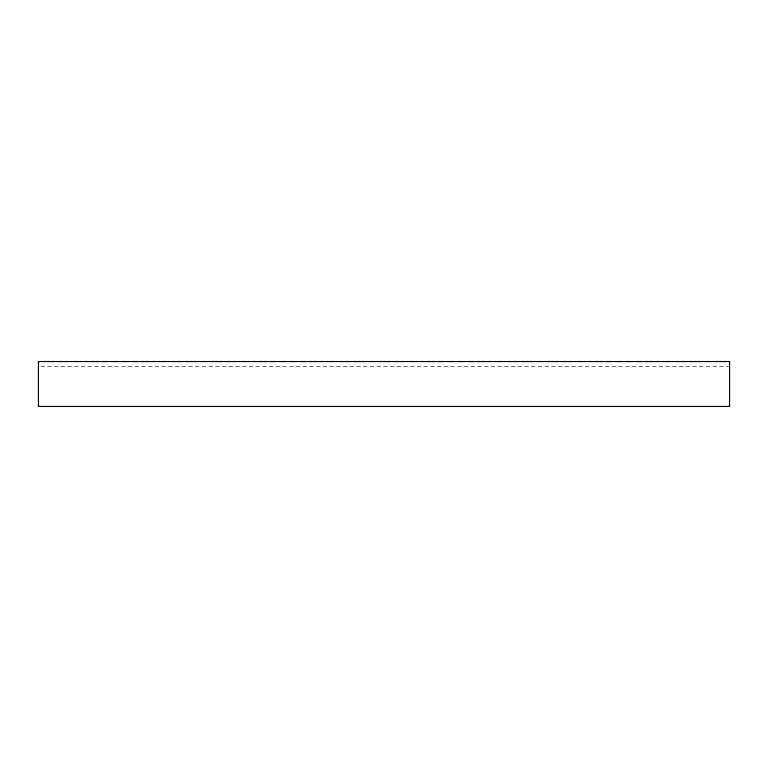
<?xml version="1.0" encoding="UTF-8"?>
<svg xmlns="http://www.w3.org/2000/svg" width="768" height="768" viewBox="0 0 768 768"><rect width="100%" height="100%" fill="white"/><g stroke="black" fill="none" stroke-linecap="round" stroke-linejoin="round"><path stroke-width="0.58" stroke-dasharray="3.84 2.88" d="M40.8 366.72L728.4 366.72"/><path stroke-width="1.15" d="M729.6 361.536L38.4 361.536L38.4 406.464L729.6 406.464L729.6 361.536"/></g></svg>
